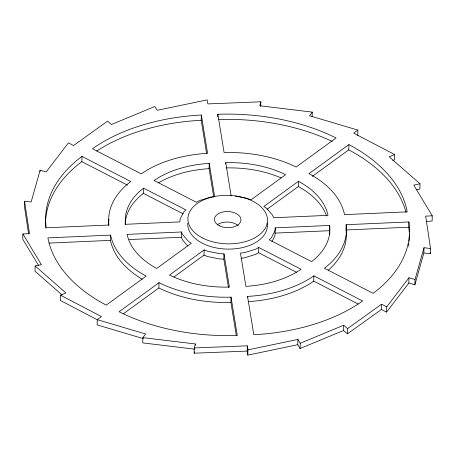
<?xml version="1.0" encoding="UTF-8"?>
<svg xmlns="http://www.w3.org/2000/svg" width="455" height="455" viewBox="0 0 455 455"><rect width="100%" height="100%" fill="white"/><g stroke="black" fill="none" stroke-linecap="round" stroke-linejoin="round"><path stroke-width="0.68" d="M260.738 106.402L260.857 101.795L207.844 103.911L207.184 99.878L157.248 110.292L154.905 106.476L111.447 124.488L107.579 121.144L73.556 145.526L68.426 142.876L46.165 171.967L40.12 170.204L31.133 202.014L24.587 201.252L29.49 233.62L22.887 233.91L22.75 239.171L38.675 265.674M24.587 201.252L24.451 206.513L28.619 234.058M22.887 233.91L41.342 264.628L35.137 265.953L35.001 271.214L62.039 294.931M40.086 171.518L40.12 170.204M35.137 265.953L65.89 292.923L60.504 295.193L60.361 300.459L97.535 319.876M45.619 228.154A166.496 101.357 1.5 0 1 81.843 161.656L81.985 156.395L130.756 181.517A103.456 62.978 1.5 0 0 108.984 225.032L46.262 227.801A166.496 101.357 1.5 0 1 81.985 156.395M60.504 295.193L101.454 316.583L97.251 319.643L97.114 324.904L143.433 338.656M142.267 279.233A103.456 62.978 1.5 0 1 110.491 240.371L110.628 235.11L47.906 237.88A166.496 101.357 1.5 0 0 106.237 305.134L146.174 276.088A103.456 62.978 1.5 0 1 110.628 235.11M125.125 224.633A86.871 52.882 1.5 0 1 143.45 193.392L143.587 188.131L185.885 209.92L183.666 212.064L180.026 219.338L179.896 221.898L125.495 224.298A86.871 52.882 1.5 0 1 143.587 188.131M97.251 319.643L145.611 333.998L142.881 337.633L142.739 342.899L194.518 349.15M123.498 313.688L158.869 287.964L159.011 282.703A103.456 62.978 1.5 0 0 231.043 297.143L237.288 335.449A166.496 101.357 1.5 0 1 119.074 311.743L159.011 282.703M187.841 246.075L182.358 239.757L181.397 237.243L181.539 231.976L127.138 234.382A86.871 52.882 1.5 0 0 156.685 268.444L191.322 243.254L188.438 241.338L182.5 234.49L181.539 231.976M381.444 309.474L386.574 312.124L386.71 306.858L381.58 304.213L381.444 309.474L347.421 333.856L343.553 330.512L300.095 348.524L297.752 344.708L247.816 355.122L247.156 351.089L194.143 353.205L194.279 347.938L195.354 343.969L142.881 337.633M195.32 345.288L195.354 343.969M206.655 153.71L201.207 120.279L201.343 115.018A166.496 101.357 1.5 0 0 92.49 148.751L141.26 173.873A103.456 62.978 1.5 0 1 207.588 153.318L201.343 115.018M173.924 277.021L204.016 255.136L204.153 249.869L207.736 251.279L219.771 253.697L223.979 253.844L229.4 287.065A86.871 52.882 1.5 0 1 169.516 275.059L204.153 249.869M213.725 197.038L209.095 168.663L209.232 163.402A86.871 52.882 1.5 0 0 154.097 180.487L196.395 202.276L199.466 200.575L210.551 197.14L214.652 196.623L209.232 163.402M217.78 116.918L217.848 114.29A166.496 101.357 1.5 0 1 336.063 137.99L296.131 167.036A103.456 62.978 1.5 0 0 224.093 152.59L217.848 114.29M225.703 163.988L225.737 162.674A86.871 52.882 1.5 0 1 285.621 174.68L250.984 199.864L247.406 198.454L235.366 196.042M228.473 287.486L223.843 259.105L223.979 253.844M236.355 335.836L230.907 302.41L231.043 297.143M247.514 297.729L247.548 296.415A103.456 62.978 1.5 0 0 313.876 275.861L362.646 300.988A166.496 101.357 1.5 0 1 253.793 334.721L247.548 296.415M247.156 351.089L247.292 345.828L194.279 347.938M247.816 355.122L247.952 349.861L247.292 345.828M241.031 258.292L244.449 257.86L255.534 254.425L258.605 252.724L258.741 247.457L301.039 269.252A86.871 52.882 1.5 0 1 245.905 286.337L240.49 253.117L244.585 252.599L255.676 249.164L258.741 247.457M271.942 241.724L274.974 235.662L275.247 227.841L329.647 225.435L329.505 230.702A86.871 52.882 1.5 0 1 329.75 234.217M326.593 216.023A86.871 52.882 1.5 0 0 298.315 186.556L298.452 181.289L263.815 206.479L266.698 208.396L272.642 215.243L273.603 217.757L328.004 215.357A86.871 52.882 1.5 0 0 298.452 181.289M297.752 344.708L297.888 339.441L247.952 349.861M300.095 348.524L300.232 343.263L297.888 339.441M312.136 116.707L312.261 112.101L259.782 105.765L260.857 101.795M358.13 303.997L313.74 281.127L313.876 275.861M328.186 270.281A103.456 62.978 1.5 0 0 346.016 229.968L346.153 224.707L408.874 221.938L408.738 227.199A166.496 101.357 1.5 0 1 409.238 232.113M343.553 330.512L343.69 325.245L300.232 343.263M406.07 212.508A166.496 101.357 1.5 0 0 348.763 149.866L348.9 144.605L308.962 173.645A103.456 62.978 1.5 0 1 344.509 214.629L407.231 211.854A166.496 101.357 1.5 0 0 348.9 144.605M347.421 333.856L347.563 328.595L343.69 325.245M357.749 135.357L357.886 130.096L309.525 115.741L312.261 112.101M357.886 130.096L353.683 133.15L394.639 154.541L394.496 159.807L392.705 160.564M408.835 283.033L408.971 277.772L415.017 279.535L414.88 284.796L408.835 283.033L386.574 312.124M394.639 154.541L389.247 156.81L419.999 183.786L419.863 189.047L416.416 189.786M423.867 252.986L424.003 247.725L430.549 248.487L430.413 253.748L423.867 252.986L414.88 284.796M419.999 183.786L413.794 185.111L432.25 215.829L432.113 221.09L426.17 221.352M275.247 227.841L275.11 230.401L271.476 237.675L269.252 239.813L311.55 261.608A86.871 52.882 1.5 0 0 329.647 225.435M194.143 353.205L194.501 351.88M415.017 279.535L424.003 247.725M386.71 306.858L408.971 277.772M267.085 209.266L298.315 186.556M312.249 176.421L348.763 149.866M347.563 328.595L381.58 304.213M432.25 215.829L425.647 216.119L430.549 248.487M49.18 243.084L110.491 240.371M129.118 239.552L181.397 237.243M275.104 233.102L329.505 230.702M346.016 229.968L408.738 227.199M223.843 259.105L219.634 258.958L207.594 256.546L204.016 255.136M81.843 161.656L127.491 185.174M143.45 193.392L183.223 213.884M258.605 252.724L296.484 272.238M225.737 162.674L231.157 195.895M430.202 252.371L430.413 253.748M96.744 151.032A166.496 101.357 1.5 0 1 201.207 120.279M217.166 224.844A13.275 8.082 1.5 0 1 238.21 225.595M158.539 182.83A86.871 52.882 1.5 0 1 209.095 168.663M226.283 167.918A86.871 52.882 1.5 0 1 281.133 177.933M218.406 119.528A166.496 101.357 1.5 0 1 332.292 141.477M408.914 243.419A166.496 101.357 1.5 0 1 408.505 246.223M409.335 234.228A166.496 101.357 1.5 0 1 409.13 241.304M313.74 281.127A103.456 62.978 1.5 0 1 248.117 301.637M230.907 302.41A103.456 62.978 1.5 0 1 158.869 287.964M108.529 225.43A103.456 62.978 1.5 0 1 109.024 219.162M346.153 224.707A103.456 62.978 1.5 0 1 324.387 268.217L373.157 293.344A166.496 101.357 1.5 0 0 408.874 221.938M267.187 223.121A39.818 24.24 1.5 0 1 228.626 249.124A39.818 24.24 1.5 0 1 187.801 223.092M219.299 225.72A13.275 8.082 1.5 0 0 240.803 221.13A13.275 8.082 1.5 0 0 223.018 211.967A13.275 8.082 1.5 0 0 219.299 225.72M202.486 237.948A39.818 24.24 1.5 0 0 266.994 224.179A39.818 24.24 1.5 0 0 213.645 196.691A39.818 24.24 1.5 0 0 202.486 237.948"/></g></svg>
